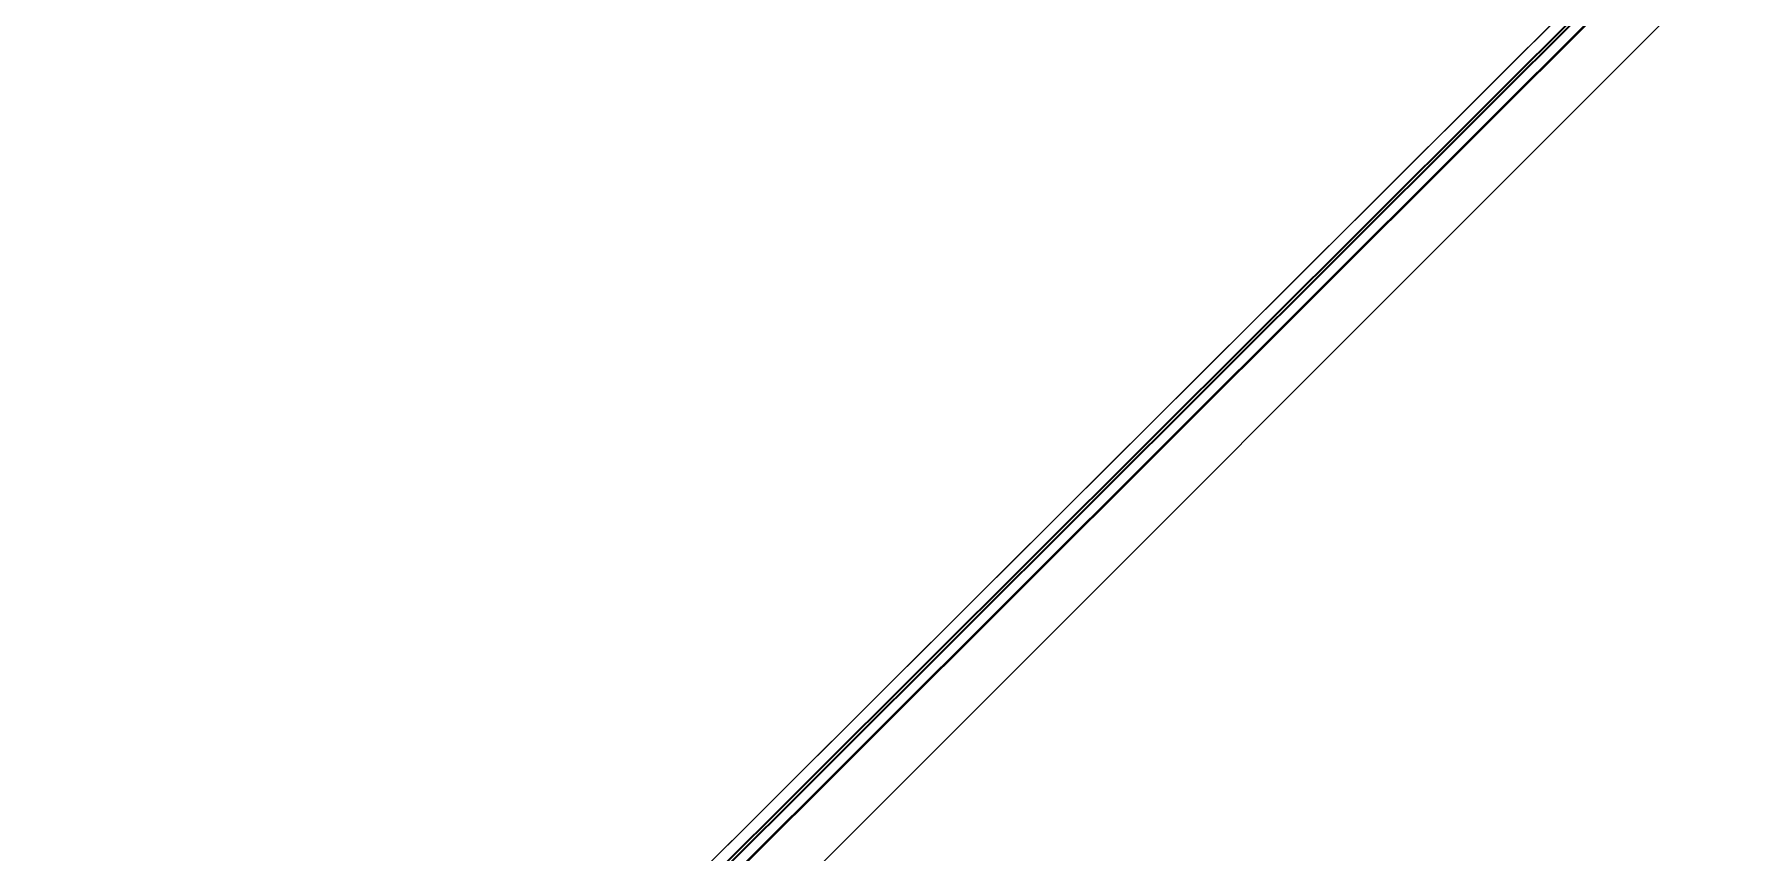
# Model space of a CAD drawing. Header units: inches. Extents: x -5 to 5258, y -4 to 5281.
# Drawn here: x 7.6 to 324, y 174.1 to 326.1 of the extents above; entities that cross this region are included whole.
import ezdxf

# ---------------------------------------------------------------- set-up
doc = ezdxf.new("R2010")
doc.units = ezdxf.units.IN
doc.layers.add('Top Solder', color=216, linetype='Continuous')

# ---------------------------------------------------------------- blocks, each defined once
blk = doc.blocks.new('28_UFQFPN__4_4__9')
at = {"layer": 'Top Solder'}
for p in [(-1.74, 1.71), (-1.59, -1.29), (-1.29, 2.21), (-1.29, -1.59), (1.56, -1.59), (1.71, 2.21), (2.21, 1.71), (2.21, -1.29)]:
    blk.add_line(p, (5248.37, 5235.42), dxfattribs=at)
blk = doc.blocks.new('P____DI_3333_8_91')
at = {"layer": 'Top Solder'}
blk.add_line((0.1, 1.24), (-5201.52, 5197.9), dxfattribs=at)

msp = doc.modelspace()

# ---------------------------------------------------------------- block references
msp.add_blockref('28_UFQFPN__4_4__9', (9.38, 45.47))
at = {"rotation": 270}
msp.add_blockref('P____DI_3333_8_91', (59.85, 79.37), dxfattribs=at)

doc.saveas('drawing.dxf')
